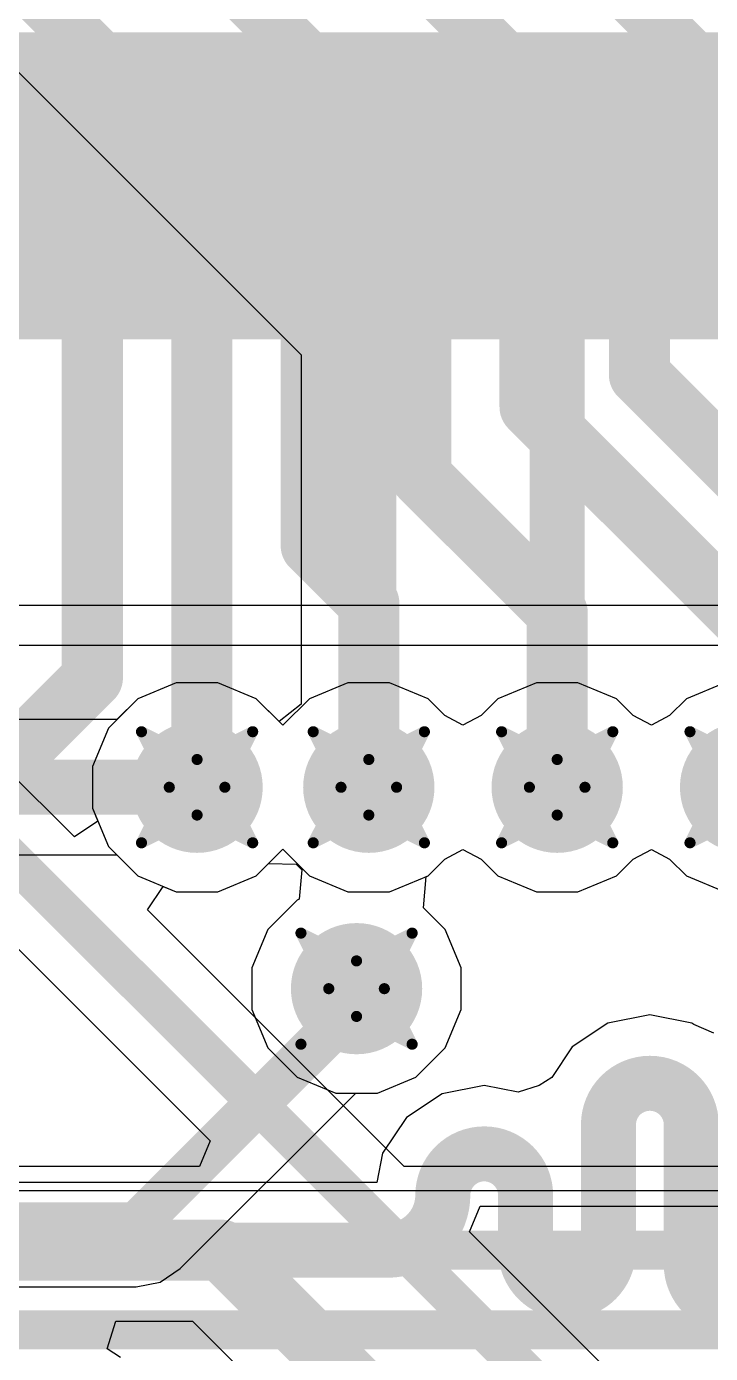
# Model space of a CAD drawing. Header units: inches. Extents: x -3 to 488, y -11 to 93.
# Drawn here: x 96.74 to 99.86, y 23.74 to 29.81 of the extents above; entities that cross this region are included whole.
import ezdxf

# ---------------------------------------------------------------- set-up
doc = ezdxf.new("R2010")
doc.units = ezdxf.units.IN
for name, color, linetype in [('Bottom Layer', 5, 'Continuous'), ('Drill Drawing', 1, 'Continuous'), ('Layer 1', 16, 'Continuous'), ('Layer 2', 76, 'Continuous'), ('Top Layer', 1, 'Continuous'), ('Top Paste', 8, 'Continuous'), ('Top Solder', 216, 'Continuous'), ('Via Holes', 16, 'Continuous')]:
    doc.layers.add(name, color=color, linetype=linetype)

msp = doc.modelspace()

# ---------------------------------------------------------------- hatches: boundary and pattern name
at = {"layer": 'Bottom Layer'}
h = msp.add_hatch(color=5, dxfattribs=at)
edge = h.paths.add_edge_path()
edge.add_arc((97.5159, 26.3288), 0.3, 0, 360)
h = msp.add_hatch(color=5, dxfattribs=at)
edge = h.paths.add_edge_path()
edge.add_arc((98.3006, 26.3288), 0.3, 0, 360)
h = msp.add_hatch(color=5, dxfattribs=at)
edge = h.paths.add_edge_path()
edge.add_arc((99.1614, 26.3288), 0.3, 0, 360)
h = msp.add_hatch(color=5, dxfattribs=at)
edge = h.paths.add_edge_path()
edge.add_arc((100.0223, 26.3288), 0.3, 0, 360)
h = msp.add_hatch(color=5, dxfattribs=at)
edge = h.paths.add_edge_path()
edge.add_arc((98.2446, 25.4078), 0.3, 0, 360)
at = {"layer": 'Layer 1'}
h = msp.add_hatch(color=16, dxfattribs=at)
edge = h.paths.add_edge_path()
edge.add_arc((97.5159, 26.3288), 0.3, 0, 360)
h = msp.add_hatch(color=16, dxfattribs=at)
edge = h.paths.add_edge_path()
edge.add_arc((98.3006, 26.3288), 0.3, 0, 360)
h = msp.add_hatch(color=16, dxfattribs=at)
edge = h.paths.add_edge_path()
edge.add_arc((99.1614, 26.3288), 0.3, 0, 360)
h = msp.add_hatch(color=16, dxfattribs=at)
edge = h.paths.add_edge_path()
edge.add_arc((100.0223, 26.3288), 0.3, 0, 360)
h = msp.add_hatch(color=16, dxfattribs=at)
edge = h.paths.add_edge_path()
edge.add_arc((98.2446, 25.4078), 0.3, 0, 360)
at = {"layer": 'Layer 2'}
h = msp.add_hatch(color=76, dxfattribs=at)
edge = h.paths.add_edge_path()
edge.add_arc((97.5159, 26.3288), 0.3, 0, 360)
h = msp.add_hatch(color=76, dxfattribs=at)
edge = h.paths.add_edge_path()
edge.add_arc((98.3006, 26.3288), 0.3, 0, 360)
h = msp.add_hatch(color=76, dxfattribs=at)
edge = h.paths.add_edge_path()
edge.add_arc((99.1614, 26.3288), 0.3, 0, 360)
h = msp.add_hatch(color=76, dxfattribs=at)
edge = h.paths.add_edge_path()
edge.add_arc((100.0223, 26.3288), 0.3, 0, 360)
h = msp.add_hatch(color=76, dxfattribs=at)
edge = h.paths.add_edge_path()
edge.add_arc((98.2446, 25.4078), 0.3, 0, 360)
at = {"layer": 'Top Layer'}
for points in [[(96.8875, 28.4788), (96.8875, 29.6788), (97.1875, 29.6788), (97.1875, 28.4788)], [(97.3875, 28.4788), (97.3875, 29.6788), (97.6875, 29.6788), (97.6875, 28.4788)], [(97.8875, 28.4788), (97.8875, 29.6788), (98.1875, 29.6788), (98.1875, 28.4788)], [(98.3875, 28.4788), (98.3875, 29.6788), (98.6875, 29.6788), (98.6875, 28.4788)], [(98.8875, 28.4788), (98.8875, 29.6788), (99.1875, 29.6788), (99.1875, 28.4788)], [(99.3875, 28.4788), (99.3875, 29.6788), (99.6875, 29.6788), (99.6875, 28.4788)]]:
    msp.add_hatch(color=1, dxfattribs=at).paths.add_polyline_path(points)
h = msp.add_hatch(color=1, dxfattribs=at)
edge = h.paths.add_edge_path()
edge.add_arc((97.5159, 26.3288), 0.3, 0, 360)
h = msp.add_hatch(color=1, dxfattribs=at)
edge = h.paths.add_edge_path()
edge.add_arc((98.3006, 26.3288), 0.3, 0, 360)
h = msp.add_hatch(color=1, dxfattribs=at)
edge = h.paths.add_edge_path()
edge.add_arc((99.1614, 26.3288), 0.3, 0, 360)
h = msp.add_hatch(color=1, dxfattribs=at)
edge = h.paths.add_edge_path()
edge.add_arc((100.0223, 26.3288), 0.3, 0, 360)
h = msp.add_hatch(color=1, dxfattribs=at)
edge = h.paths.add_edge_path()
edge.add_arc((98.2446, 25.4078), 0.3, 0, 360)
at = {"layer": 'Top Paste'}
for points in [[(96.8875, 28.4788), (96.8875, 29.6788), (97.1875, 29.6788), (97.1875, 28.4788)], [(97.3875, 28.4788), (97.3875, 29.6788), (97.6875, 29.6788), (97.6875, 28.4788)], [(97.8875, 28.4788), (97.8875, 29.6788), (98.1875, 29.6788), (98.1875, 28.4788)], [(98.3875, 28.4788), (98.3875, 29.6788), (98.6875, 29.6788), (98.6875, 28.4788)], [(98.8875, 28.4788), (98.8875, 29.6788), (99.1875, 29.6788), (99.1875, 28.4788)], [(99.3875, 28.4788), (99.3875, 29.6788), (99.6875, 29.6788), (99.6875, 28.4788)]]:
    msp.add_hatch(color=8, dxfattribs=at).paths.add_polyline_path(points)
at = {"layer": 'Top Solder'}
for points in [[(96.2859, 28.3772), (96.2859, 29.7804), (96.7891, 29.7804), (96.7891, 28.3772)], [(96.7859, 28.3772), (96.7859, 29.7804), (97.2891, 29.7804), (97.2891, 28.3772)], [(97.2859, 28.3772), (97.2859, 29.7804), (97.7891, 29.7804), (97.7891, 28.3772)], [(97.7859, 28.3772), (97.7859, 29.7804), (98.2891, 29.7804), (98.2891, 28.3772)], [(98.2859, 28.3772), (98.2859, 29.7804), (98.7891, 29.7804), (98.7891, 28.3772)], [(98.7859, 28.3772), (98.7859, 29.7804), (99.2891, 29.7804), (99.2891, 28.3772)], [(99.2859, 28.3772), (99.2859, 29.7804), (99.7891, 29.7804), (99.7891, 28.3772)], [(99.7859, 28.3772), (99.7859, 29.7804), (100.2891, 29.7804), (100.2891, 28.3772)]]:
    msp.add_hatch(color=216, dxfattribs=at).paths.add_polyline_path(points)
at = {"layer": 'Via Holes'}
h = msp.add_hatch(color=7, dxfattribs=at)
edge = h.paths.add_edge_path()
edge.add_arc((97.5159, 26.3288), 0.15, 0, 360)
h = msp.add_hatch(color=7, dxfattribs=at)
edge = h.paths.add_edge_path()
edge.add_arc((98.3006, 26.3288), 0.15, 0, 360)
h = msp.add_hatch(color=7, dxfattribs=at)
edge = h.paths.add_edge_path()
edge.add_arc((99.1614, 26.3288), 0.15, 0, 360)
h = msp.add_hatch(color=7, dxfattribs=at)
edge = h.paths.add_edge_path()
edge.add_arc((98.2446, 25.4078), 0.15, 0, 360)

# ---------------------------------------------------------------- linework, layer by layer
at = {"layer": 'Bottom Layer'}
for p, q in [((97.4209, 26.8066), (97.2452, 26.7339)), ((97.6109, 26.8066), (97.4209, 26.8066)), ((97.7866, 26.7339), (97.6109, 26.8066)), ((98.2055, 26.8066), (98.0299, 26.7339)), ((98.3956, 26.8066), (98.2055, 26.8066)), ((98.5712, 26.7339), (98.3956, 26.8066)), ((99.0664, 26.8066), (98.8908, 26.7339)), ((99.2565, 26.8066), (99.0664, 26.8066)), ((99.4321, 26.7339), (99.2565, 26.8066)), ((99.9273, 26.8066), (99.7516, 26.7339)), ((97.2452, 26.7339), (97.1108, 26.5995)), ((97.9082, 26.6122), (97.7866, 26.7339)), ((98.0299, 26.7339), (97.9082, 26.6122)), ((98.648, 26.6571), (98.5712, 26.7339)), ((98.8908, 26.7339), (98.814, 26.6571)), ((99.5089, 26.6571), (99.4321, 26.7339)), ((99.7516, 26.7339), (99.6748, 26.6571)), ((98.731, 26.613), (98.648, 26.6571)), ((98.814, 26.6571), (98.731, 26.613)), ((99.5919, 26.613), (99.5089, 26.6571)), ((99.6748, 26.6571), (99.5919, 26.613)), ((97.1108, 26.5995), (97.0381, 26.4239)), ((96.9551, 26.1023), (96.6361, 26.4213)), ((97.0381, 26.4239), (97.0381, 26.2338)), ((97.0381, 26.2338), (97.0628, 26.1742)), ((97.0628, 26.1742), (96.9551, 26.1023)), ((96.1719, 26.1164), (97.576, 24.7123)), ((97.7866, 25.9238), (97.9082, 26.0455)), ((97.9082, 26.0455), (98.0299, 25.9238)), ((98.648, 26.0006), (98.731, 26.0447)), ((98.731, 26.0447), (98.814, 26.0006)), ((99.5089, 26.0006), (99.5919, 26.0447)), ((99.5919, 26.0447), (99.6748, 26.0006)), ((98.5712, 25.9238), (98.648, 26.0006)), ((98.814, 26.0006), (98.8908, 25.9238)), ((99.4321, 25.9238), (99.5089, 26.0006)), ((99.6748, 26.0006), (99.7516, 25.9238)), ((97.6109, 25.851), (97.7866, 25.9238)), ((98.0299, 25.9238), (98.2055, 25.851)), ((98.3956, 25.851), (98.5712, 25.9238)), ((98.8908, 25.9238), (99.0664, 25.851)), ((99.2565, 25.851), (99.4321, 25.9238)), ((99.7516, 25.9238), (99.9273, 25.851)), ((97.2894, 25.768), (97.3613, 25.8757)), ((97.3613, 25.8757), (97.4209, 25.851)), ((97.4209, 25.851), (97.6109, 25.851)), ((98.2055, 25.851), (98.3956, 25.851)), ((99.0664, 25.851), (99.2565, 25.851)), ((98.4624, 24.595), (97.2894, 25.768)), ((97.576, 24.7123), (97.5274, 24.595)), ((97.5274, 24.595), (95.6453, 24.595)), ((107.8482, 24.595), (98.4624, 24.595)), ((98.761, 24.2964), (98.8096, 24.4137)), ((98.8096, 24.4137), (107.6669, 24.4137)), ((102.7527, 20.3048), (98.761, 24.2964)), ((97.1057, 23.7609), (97.1442, 23.8879)), ((97.1442, 23.8879), (97.4945, 23.8879)), ((97.4945, 23.8879), (98.6836, 22.6988)), ((97.1659, 23.7207), (97.1057, 23.7609))]:
    msp.add_line(p, q, dxfattribs=at)
for points in [[(96.3641, 26.3087, 0.1778, 0.1778, 0), (102.5604, 20.1125, 0.1778, 0.1778, 0)], [(95.6792, 24.2116, 0.2794, 0.2794, 0), (97.6286, 24.2116, 0.2794, 0.2794, 0)], [(97.6286, 24.2116, 0.2794, 0.2794, 0), (99.1614, 22.6788, 0.2794, 0.2794, 0)]]:
    msp.add_lwpolyline(points, format="xyseb", dxfattribs=at)
msp.add_lwpolyline([(97.5588, 24.2116, 0.1397, 0.1397, 1), (97.6985, 24.2116, 0.1397, 0.1397, 1)], format="xyseb", close=True, dxfattribs=at)
msp.add_lwpolyline([(97.5588, 24.2116, 0.1397, 0.1397, 1), (97.6985, 24.2116, 0.1397, 0.1397, 1)], format="xyseb", close=True, dxfattribs=at)
at = {"layer": 'Drill Drawing'}
for points in [[(97.2619, 26.5828, 0.0508, 0.0508, 0), (97.5159, 26.4558, 0.0508, 0.0508, 0)], [(97.2619, 26.5828, 0.0508, 0.0508, 0), (97.3889, 26.3288, 0.0508, 0.0508, 0)], [(97.5159, 26.4558, 0.0508, 0.0508, 0), (97.7699, 26.5828, 0.0508, 0.0508, 0)], [(97.6429, 26.3288, 0.0508, 0.0508, 0), (97.7699, 26.5828, 0.0508, 0.0508, 0)], [(98.0466, 26.5828, 0.0508, 0.0508, 0), (98.3006, 26.4558, 0.0508, 0.0508, 0)], [(98.0466, 26.5828, 0.0508, 0.0508, 0), (98.1736, 26.3288, 0.0508, 0.0508, 0)], [(98.3006, 26.4558, 0.0508, 0.0508, 0), (98.5546, 26.5828, 0.0508, 0.0508, 0)], [(98.4276, 26.3288, 0.0508, 0.0508, 0), (98.5546, 26.5828, 0.0508, 0.0508, 0)], [(98.9074, 26.5828, 0.0508, 0.0508, 0), (99.1614, 26.4558, 0.0508, 0.0508, 0)], [(98.9074, 26.5828, 0.0508, 0.0508, 0), (99.0344, 26.3288, 0.0508, 0.0508, 0)], [(99.1614, 26.4558, 0.0508, 0.0508, 0), (99.4154, 26.5828, 0.0508, 0.0508, 0)], [(99.2884, 26.3288, 0.0508, 0.0508, 0), (99.4154, 26.5828, 0.0508, 0.0508, 0)], [(99.7683, 26.5828, 0.0508, 0.0508, 0), (100.0223, 26.4558, 0.0508, 0.0508, 0)], [(99.7683, 26.5828, 0.0508, 0.0508, 0), (99.8953, 26.3288, 0.0508, 0.0508, 0)], [(97.2619, 26.0748, 0.0508, 0.0508, 0), (97.3889, 26.3288, 0.0508, 0.0508, 0)], [(97.6429, 26.3288, 0.0508, 0.0508, 0), (97.7699, 26.0748, 0.0508, 0.0508, 0)], [(98.0466, 26.0748, 0.0508, 0.0508, 0), (98.1736, 26.3288, 0.0508, 0.0508, 0)], [(98.4276, 26.3288, 0.0508, 0.0508, 0), (98.5546, 26.0748, 0.0508, 0.0508, 0)], [(98.9074, 26.0748, 0.0508, 0.0508, 0), (99.0344, 26.3288, 0.0508, 0.0508, 0)], [(99.2884, 26.3288, 0.0508, 0.0508, 0), (99.4154, 26.0748, 0.0508, 0.0508, 0)], [(99.7683, 26.0748, 0.0508, 0.0508, 0), (99.8953, 26.3288, 0.0508, 0.0508, 0)], [(97.2619, 26.0748, 0.0508, 0.0508, 0), (97.5159, 26.2018, 0.0508, 0.0508, 0)], [(97.5159, 26.2018, 0.0508, 0.0508, 0), (97.7699, 26.0748, 0.0508, 0.0508, 0)], [(98.0466, 26.0748, 0.0508, 0.0508, 0), (98.3006, 26.2018, 0.0508, 0.0508, 0)], [(98.3006, 26.2018, 0.0508, 0.0508, 0), (98.5546, 26.0748, 0.0508, 0.0508, 0)], [(98.9074, 26.0748, 0.0508, 0.0508, 0), (99.1614, 26.2018, 0.0508, 0.0508, 0)], [(99.1614, 26.2018, 0.0508, 0.0508, 0), (99.4154, 26.0748, 0.0508, 0.0508, 0)], [(99.7683, 26.0748, 0.0508, 0.0508, 0), (100.0223, 26.2018, 0.0508, 0.0508, 0)], [(97.9906, 25.6618, 0.0508, 0.0508, 0), (98.2446, 25.5348, 0.0508, 0.0508, 0)], [(97.9906, 25.6618, 0.0508, 0.0508, 0), (98.1176, 25.4078, 0.0508, 0.0508, 0)], [(98.2446, 25.5348, 0.0508, 0.0508, 0), (98.4986, 25.6618, 0.0508, 0.0508, 0)], [(98.3716, 25.4078, 0.0508, 0.0508, 0), (98.4986, 25.6618, 0.0508, 0.0508, 0)], [(97.9906, 25.1538, 0.0508, 0.0508, 0), (98.1176, 25.4078, 0.0508, 0.0508, 0)], [(98.3716, 25.4078, 0.0508, 0.0508, 0), (98.4986, 25.1538, 0.0508, 0.0508, 0)], [(97.9906, 25.1538, 0.0508, 0.0508, 0), (98.2446, 25.2808, 0.0508, 0.0508, 0)], [(98.2446, 25.2808, 0.0508, 0.0508, 0), (98.4986, 25.1538, 0.0508, 0.0508, 0)]]:
    msp.add_lwpolyline(points, format="xyseb", dxfattribs=at)
for points in [[(97.2492, 26.5828, 0.0254, 0.0254, 1), (97.2746, 26.5828, 0.0254, 0.0254, 1)], [(97.2492, 26.5828, 0.0254, 0.0254, 1), (97.2746, 26.5828, 0.0254, 0.0254, 1)], [(97.7572, 26.5828, 0.0254, 0.0254, 1), (97.7826, 26.5828, 0.0254, 0.0254, 1)], [(97.7572, 26.5828, 0.0254, 0.0254, 1), (97.7826, 26.5828, 0.0254, 0.0254, 1)], [(98.0339, 26.5828, 0.0254, 0.0254, 1), (98.0593, 26.5828, 0.0254, 0.0254, 1)], [(98.0339, 26.5828, 0.0254, 0.0254, 1), (98.0593, 26.5828, 0.0254, 0.0254, 1)], [(98.5419, 26.5828, 0.0254, 0.0254, 1), (98.5673, 26.5828, 0.0254, 0.0254, 1)], [(98.5419, 26.5828, 0.0254, 0.0254, 1), (98.5673, 26.5828, 0.0254, 0.0254, 1)], [(98.8947, 26.5828, 0.0254, 0.0254, 1), (98.9201, 26.5828, 0.0254, 0.0254, 1)], [(98.8947, 26.5828, 0.0254, 0.0254, 1), (98.9201, 26.5828, 0.0254, 0.0254, 1)], [(99.4027, 26.5828, 0.0254, 0.0254, 1), (99.4281, 26.5828, 0.0254, 0.0254, 1)], [(99.4027, 26.5828, 0.0254, 0.0254, 1), (99.4281, 26.5828, 0.0254, 0.0254, 1)], [(99.7556, 26.5828, 0.0254, 0.0254, 1), (99.781, 26.5828, 0.0254, 0.0254, 1)], [(99.7556, 26.5828, 0.0254, 0.0254, 1), (99.781, 26.5828, 0.0254, 0.0254, 1)], [(97.5032, 26.4558, 0.0254, 0.0254, 1), (97.5286, 26.4558, 0.0254, 0.0254, 1)], [(97.5032, 26.4558, 0.0254, 0.0254, 1), (97.5286, 26.4558, 0.0254, 0.0254, 1)], [(98.2879, 26.4558, 0.0254, 0.0254, 1), (98.3133, 26.4558, 0.0254, 0.0254, 1)], [(98.2879, 26.4558, 0.0254, 0.0254, 1), (98.3133, 26.4558, 0.0254, 0.0254, 1)], [(99.1487, 26.4558, 0.0254, 0.0254, 1), (99.1741, 26.4558, 0.0254, 0.0254, 1)], [(99.1487, 26.4558, 0.0254, 0.0254, 1), (99.1741, 26.4558, 0.0254, 0.0254, 1)], [(97.3762, 26.3288, 0.0254, 0.0254, 1), (97.4016, 26.3288, 0.0254, 0.0254, 1)], [(97.3762, 26.3288, 0.0254, 0.0254, 1), (97.4016, 26.3288, 0.0254, 0.0254, 1)], [(97.6302, 26.3288, 0.0254, 0.0254, 1), (97.6556, 26.3288, 0.0254, 0.0254, 1)], [(97.6302, 26.3288, 0.0254, 0.0254, 1), (97.6556, 26.3288, 0.0254, 0.0254, 1)], [(98.1609, 26.3288, 0.0254, 0.0254, 1), (98.1863, 26.3288, 0.0254, 0.0254, 1)], [(98.1609, 26.3288, 0.0254, 0.0254, 1), (98.1863, 26.3288, 0.0254, 0.0254, 1)], [(98.4149, 26.3288, 0.0254, 0.0254, 1), (98.4403, 26.3288, 0.0254, 0.0254, 1)], [(98.4149, 26.3288, 0.0254, 0.0254, 1), (98.4403, 26.3288, 0.0254, 0.0254, 1)], [(99.0217, 26.3288, 0.0254, 0.0254, 1), (99.0471, 26.3288, 0.0254, 0.0254, 1)], [(99.0217, 26.3288, 0.0254, 0.0254, 1), (99.0471, 26.3288, 0.0254, 0.0254, 1)], [(99.2757, 26.3288, 0.0254, 0.0254, 1), (99.3011, 26.3288, 0.0254, 0.0254, 1)], [(99.2757, 26.3288, 0.0254, 0.0254, 1), (99.3011, 26.3288, 0.0254, 0.0254, 1)], [(97.5032, 26.2018, 0.0254, 0.0254, 1), (97.5286, 26.2018, 0.0254, 0.0254, 1)], [(97.5032, 26.2018, 0.0254, 0.0254, 1), (97.5286, 26.2018, 0.0254, 0.0254, 1)], [(98.2879, 26.2018, 0.0254, 0.0254, 1), (98.3133, 26.2018, 0.0254, 0.0254, 1)], [(98.2879, 26.2018, 0.0254, 0.0254, 1), (98.3133, 26.2018, 0.0254, 0.0254, 1)], [(99.1487, 26.2018, 0.0254, 0.0254, 1), (99.1741, 26.2018, 0.0254, 0.0254, 1)], [(99.1487, 26.2018, 0.0254, 0.0254, 1), (99.1741, 26.2018, 0.0254, 0.0254, 1)], [(97.2492, 26.0748, 0.0254, 0.0254, 1), (97.2746, 26.0748, 0.0254, 0.0254, 1)], [(97.2492, 26.0748, 0.0254, 0.0254, 1), (97.2746, 26.0748, 0.0254, 0.0254, 1)], [(97.7572, 26.0748, 0.0254, 0.0254, 1), (97.7826, 26.0748, 0.0254, 0.0254, 1)], [(97.7572, 26.0748, 0.0254, 0.0254, 1), (97.7826, 26.0748, 0.0254, 0.0254, 1)], [(98.0339, 26.0748, 0.0254, 0.0254, 1), (98.0593, 26.0748, 0.0254, 0.0254, 1)], [(98.0339, 26.0748, 0.0254, 0.0254, 1), (98.0593, 26.0748, 0.0254, 0.0254, 1)], [(98.5419, 26.0748, 0.0254, 0.0254, 1), (98.5673, 26.0748, 0.0254, 0.0254, 1)], [(98.5419, 26.0748, 0.0254, 0.0254, 1), (98.5673, 26.0748, 0.0254, 0.0254, 1)], [(98.8947, 26.0748, 0.0254, 0.0254, 1), (98.9201, 26.0748, 0.0254, 0.0254, 1)], [(98.8947, 26.0748, 0.0254, 0.0254, 1), (98.9201, 26.0748, 0.0254, 0.0254, 1)], [(99.4027, 26.0748, 0.0254, 0.0254, 1), (99.4281, 26.0748, 0.0254, 0.0254, 1)], [(99.4027, 26.0748, 0.0254, 0.0254, 1), (99.4281, 26.0748, 0.0254, 0.0254, 1)], [(99.7556, 26.0748, 0.0254, 0.0254, 1), (99.781, 26.0748, 0.0254, 0.0254, 1)], [(99.7556, 26.0748, 0.0254, 0.0254, 1), (99.781, 26.0748, 0.0254, 0.0254, 1)], [(97.9779, 25.6618, 0.0254, 0.0254, 1), (98.0033, 25.6618, 0.0254, 0.0254, 1)], [(97.9779, 25.6618, 0.0254, 0.0254, 1), (98.0033, 25.6618, 0.0254, 0.0254, 1)], [(98.4859, 25.6618, 0.0254, 0.0254, 1), (98.5113, 25.6618, 0.0254, 0.0254, 1)], [(98.4859, 25.6618, 0.0254, 0.0254, 1), (98.5113, 25.6618, 0.0254, 0.0254, 1)], [(98.2319, 25.5348, 0.0254, 0.0254, 1), (98.2573, 25.5348, 0.0254, 0.0254, 1)], [(98.2319, 25.5348, 0.0254, 0.0254, 1), (98.2573, 25.5348, 0.0254, 0.0254, 1)], [(98.1049, 25.4078, 0.0254, 0.0254, 1), (98.1303, 25.4078, 0.0254, 0.0254, 1)], [(98.1049, 25.4078, 0.0254, 0.0254, 1), (98.1303, 25.4078, 0.0254, 0.0254, 1)], [(98.3589, 25.4078, 0.0254, 0.0254, 1), (98.3843, 25.4078, 0.0254, 0.0254, 1)], [(98.3589, 25.4078, 0.0254, 0.0254, 1), (98.3843, 25.4078, 0.0254, 0.0254, 1)], [(98.2319, 25.2808, 0.0254, 0.0254, 1), (98.2573, 25.2808, 0.0254, 0.0254, 1)], [(98.2319, 25.2808, 0.0254, 0.0254, 1), (98.2573, 25.2808, 0.0254, 0.0254, 1)], [(97.9779, 25.1538, 0.0254, 0.0254, 1), (98.0033, 25.1538, 0.0254, 0.0254, 1)], [(97.9779, 25.1538, 0.0254, 0.0254, 1), (98.0033, 25.1538, 0.0254, 0.0254, 1)], [(98.4859, 25.1538, 0.0254, 0.0254, 1), (98.5113, 25.1538, 0.0254, 0.0254, 1)], [(98.4859, 25.1538, 0.0254, 0.0254, 1), (98.5113, 25.1538, 0.0254, 0.0254, 1)]]:
    msp.add_lwpolyline(points, format="xyseb", close=True, dxfattribs=at)
at = {"layer": 'Layer 1'}
for p, q in [((95.0152, 31.2828), (97.9911, 28.3068)), ((97.9911, 28.3068), (97.9911, 26.709)), ((97.4209, 26.8066), (97.2452, 26.7339)), ((97.6109, 26.8066), (97.4209, 26.8066)), ((97.7866, 26.7339), (97.6109, 26.8066)), ((97.2452, 26.7339), (97.1497, 26.6383)), ((97.8915, 26.629), (97.7866, 26.7339)), ((97.9911, 26.709), (97.8915, 26.629)), ((97.1497, 26.6383), (94.3618, 26.6383)), ((98.648, 26.0006), (98.731, 26.0447)), ((98.731, 26.0447), (98.814, 26.0006)), ((99.5089, 26.0006), (99.5919, 26.0447)), ((99.5919, 26.0447), (99.6748, 26.0006)), ((95.2996, 26.0194), (97.1497, 26.0194)), ((97.1497, 26.0194), (97.2452, 25.9238)), ((97.7866, 25.9238), (97.8423, 25.9795)), ((97.8423, 25.9795), (97.9693, 25.9779)), ((97.9693, 25.9779), (97.9942, 25.9518)), ((98.5712, 25.9238), (98.648, 26.0006)), ((98.814, 26.0006), (98.8908, 25.9238)), ((99.4321, 25.9238), (99.5089, 26.0006)), ((99.6748, 26.0006), (99.7516, 25.9238)), ((97.2452, 25.9238), (97.4209, 25.851)), ((97.6109, 25.851), (97.7866, 25.9238)), ((97.9942, 25.9518), (97.9825, 25.8164)), ((98.5504, 25.7777), (98.5626, 25.9202)), ((98.5626, 25.9202), (98.5712, 25.9238)), ((98.8908, 25.9238), (99.0664, 25.851)), ((99.2565, 25.851), (99.4321, 25.9238)), ((99.7516, 25.9238), (99.9273, 25.851)), ((97.4209, 25.851), (97.6109, 25.851)), ((99.0664, 25.851), (99.2565, 25.851)), ((97.9739, 25.8128), (97.8395, 25.6784)), ((97.9825, 25.8164), (97.9739, 25.8128)), ((98.6496, 25.6784), (98.5504, 25.7777)), ((97.8395, 25.6784), (97.7668, 25.5028)), ((98.7224, 25.5028), (98.6496, 25.6784)), ((97.7668, 25.5028), (97.7668, 25.3127)), ((98.7224, 25.3127), (98.7224, 25.5028)), ((97.7668, 25.3127), (97.8395, 25.1371)), ((98.6496, 25.1371), (98.7224, 25.3127)), ((99.3926, 25.25), (99.2296, 25.1411)), ((99.5849, 25.2883), (99.3926, 25.25)), ((99.7772, 25.25), (99.5849, 25.2883)), ((99.7862, 25.244), (99.7772, 25.25)), ((99.8776, 25.2038), (99.7862, 25.244)), ((97.8395, 25.1371), (97.9739, 25.0027)), ((98.5152, 25.0027), (98.6496, 25.1371)), ((99.2296, 25.1411), (99.1368, 25.0022)), ((97.9739, 25.0027), (98.1495, 24.93)), ((98.3396, 24.93), (98.5152, 25.0027)), ((99.1368, 25.0022), (99.079, 24.965)), ((98.828, 24.9655), (98.6357, 24.9273)), ((98.9826, 24.9348), (98.828, 24.9655)), ((99.079, 24.965), (98.9826, 24.9348)), ((98.1495, 24.93), (98.3396, 24.93)), ((98.6357, 24.9273), (98.4727, 24.8184)), ((98.4727, 24.8184), (98.3638, 24.6554)), ((98.3638, 24.6554), (98.3371, 24.5211)), ((98.3371, 24.5211), (95.5851, 24.5211))]:
    msp.add_line(p, q, dxfattribs=at)
for points in [[(94.6072, 34.8363, 0.2515, 0.2515, 0), (100.8832, 28.5604, 0.2515, 0.2515, 0)], [(94.6819, 33.8981, 0.2515, 0.2515, 0), (100.0223, 28.5577, 0.2515, 0.2515, 0)], [(95.4952, 32.1868, 0.2515, 0.2515, 0), (99.1614, 28.5206, 0.2515, 0.2515, 0)], [(95.234, 31.5016, 0.2515, 0.2515, 0), (98.3006, 28.435, 0.2515, 0.2515, 0)], [(99.1614, 26.3288, 0.2515, 0.2515, 0), (99.1614, 28.5206, 0.2515, 0.2515, 0)], [(98.3006, 26.3288, 0.2515, 0.2515, 0), (98.3006, 28.435, 0.2515, 0.2515, 0)], [(92.3061, 26.3288, 0.2515, 0.2515, 0), (97.5123, 26.3288, 0.2515, 0.2515, 0)], [(97.5123, 26.3288, 0.2515, 0.2515, 0), (97.5159, 26.3288, 0.2515, 0.2515, 0)], [(99.3957, 24.7859, 0.2515, 0.2515, -1), (99.7741, 24.7859, 0.2515, 0.2515, 0)], [(99.3957, 24.2116, 0.2515, 0.2515, 0), (99.3957, 24.7859, 0.2515, 0.2515, 0)], [(99.7741, 24.1469, 0.2515, 0.2515, 0), (99.7741, 24.7859, 0.2515, 0.2515, 0)], [(98.6387, 24.4631, 0.2515, 0.2515, -1), (99.0172, 24.4631, 0.2515, 0.2515, 0)], [(98.6387, 24.4631, 0.2515, 0.2515, -0.414214), (98.3873, 24.2116, 0.2515, 0.2515, 0)], [(98.6387, 24.4631, 0.2515, 0.2515, 0), (98.6387, 24.4631, 0.2515, 0.2515, 0)], [(99.0172, 24.2116, 0.2515, 0.2515, 0), (99.0172, 24.4631, 0.2515, 0.2515, 0)], [(96.454, 24.2116, 0.2515, 0.2515, 0), (98.3873, 24.2116, 0.2515, 0.2515, 0)], [(99.3957, 24.2116, 0.2515, 0.2515, -1), (99.0172, 24.2116, 0.2515, 0.2515, 0)], [(100.1526, 24.1469, 0.2515, 0.2515, -1), (99.7741, 24.1469, 0.2515, 0.2515, 0)]]:
    msp.add_lwpolyline(points, format="xyseb", dxfattribs=at)
for points in [[(99.0986, 28.5206, 0.1257, 0.1257, 1), (99.2243, 28.5206, 0.1257, 0.1257, 1)], [(99.0986, 28.5206, 0.1257, 0.1257, 1), (99.2243, 28.5206, 0.1257, 0.1257, 1)], [(98.2377, 28.435, 0.1257, 0.1257, 1), (98.3634, 28.435, 0.1257, 0.1257, 1)], [(98.2377, 28.435, 0.1257, 0.1257, 1), (98.3634, 28.435, 0.1257, 0.1257, 1)], [(97.4495, 26.3288, 0.1257, 0.1257, 1), (97.5752, 26.3288, 0.1257, 0.1257, 1)], [(97.4495, 26.3288, 0.1257, 0.1257, 1), (97.5752, 26.3288, 0.1257, 0.1257, 1)], [(97.453, 26.3288, 0.1257, 0.1257, 1), (97.5788, 26.3288, 0.1257, 0.1257, 1)], [(98.2377, 26.3288, 0.1257, 0.1257, 1), (98.3634, 26.3288, 0.1257, 0.1257, 1)], [(99.0986, 26.3288, 0.1257, 0.1257, 1), (99.2243, 26.3288, 0.1257, 0.1257, 1)], [(99.3328, 24.7859, 0.1257, 0.1257, 1), (99.4585, 24.7859, 0.1257, 0.1257, 1)], [(99.3328, 24.7859, 0.1257, 0.1257, 1), (99.4585, 24.7859, 0.1257, 0.1257, 1)], [(99.7113, 24.7859, 0.1257, 0.1257, 1), (99.837, 24.7859, 0.1257, 0.1257, 1)], [(99.7113, 24.7859, 0.1257, 0.1257, 1), (99.837, 24.7859, 0.1257, 0.1257, 1)], [(98.5759, 24.4631, 0.1257, 0.1257, 1), (98.7016, 24.4631, 0.1257, 0.1257, 1)], [(98.5759, 24.4631, 0.1257, 0.1257, 1), (98.7016, 24.4631, 0.1257, 0.1257, 1)], [(98.5759, 24.4631, 0.1257, 0.1257, 1), (98.7016, 24.4631, 0.1257, 0.1257, 1)], [(98.5759, 24.4631, 0.1257, 0.1257, 1), (98.7016, 24.4631, 0.1257, 0.1257, 1)], [(98.9543, 24.4631, 0.1257, 0.1257, 1), (99.0801, 24.4631, 0.1257, 0.1257, 1)], [(98.9543, 24.4631, 0.1257, 0.1257, 1), (99.0801, 24.4631, 0.1257, 0.1257, 1)], [(98.3244, 24.2116, 0.1257, 0.1257, 1), (98.4501, 24.2116, 0.1257, 0.1257, 1)], [(98.3244, 24.2116, 0.1257, 0.1257, 1), (98.4501, 24.2116, 0.1257, 0.1257, 1)], [(98.9543, 24.2116, 0.1257, 0.1257, 1), (99.0801, 24.2116, 0.1257, 0.1257, 1)], [(98.9543, 24.2116, 0.1257, 0.1257, 1), (99.0801, 24.2116, 0.1257, 0.1257, 1)], [(99.3328, 24.2116, 0.1257, 0.1257, 1), (99.4585, 24.2116, 0.1257, 0.1257, 1)], [(99.3328, 24.2116, 0.1257, 0.1257, 1), (99.4585, 24.2116, 0.1257, 0.1257, 1)], [(99.7113, 24.1469, 0.1257, 0.1257, 1), (99.837, 24.1469, 0.1257, 0.1257, 1)], [(99.7113, 24.1469, 0.1257, 0.1257, 1), (99.837, 24.1469, 0.1257, 0.1257, 1)]]:
    msp.add_lwpolyline(points, format="xyseb", close=True, dxfattribs=at)
at = {"layer": 'Layer 2'}
for p, q in [((114.6048, 27.1596), (94.813, 27.1596)), ((94.813, 26.9783), (109.3921, 26.9783)), ((97.4209, 26.8066), (97.2452, 26.7339)), ((97.6109, 26.8066), (97.4209, 26.8066)), ((97.7866, 26.7339), (97.6109, 26.8066)), ((98.2055, 26.8066), (98.0299, 26.7339)), ((98.3956, 26.8066), (98.2055, 26.8066)), ((98.5712, 26.7339), (98.3956, 26.8066)), ((99.0664, 26.8066), (98.8908, 26.7339)), ((99.2565, 26.8066), (99.0664, 26.8066)), ((99.4321, 26.7339), (99.2565, 26.8066)), ((99.9273, 26.8066), (99.7516, 26.7339)), ((97.2452, 26.7339), (97.1108, 26.5995)), ((97.9082, 26.6122), (97.7866, 26.7339)), ((98.0299, 26.7339), (97.9082, 26.6122)), ((98.648, 26.6571), (98.5712, 26.7339)), ((98.8908, 26.7339), (98.814, 26.6571)), ((99.5089, 26.6571), (99.4321, 26.7339)), ((99.7516, 26.7339), (99.6748, 26.6571)), ((98.731, 26.613), (98.648, 26.6571)), ((98.814, 26.6571), (98.731, 26.613)), ((99.5919, 26.613), (99.5089, 26.6571)), ((99.6748, 26.6571), (99.5919, 26.613)), ((97.1108, 26.5995), (97.0381, 26.4239)), ((97.0381, 26.4239), (97.0381, 26.2338)), ((97.0381, 26.2338), (97.1108, 26.0582)), ((97.1108, 26.0582), (97.2452, 25.9238)), ((98.648, 26.0006), (98.731, 26.0447)), ((98.731, 26.0447), (98.814, 26.0006)), ((99.5089, 26.0006), (99.5919, 26.0447)), ((99.5919, 26.0447), (99.6748, 26.0006)), ((97.7866, 25.9238), (97.8423, 25.9795)), ((97.8423, 25.9795), (97.9693, 25.9779)), ((97.9693, 25.9779), (97.9942, 25.9518)), ((98.5712, 25.9238), (98.648, 26.0006)), ((98.814, 26.0006), (98.8908, 25.9238)), ((99.4321, 25.9238), (99.5089, 26.0006)), ((99.6748, 26.0006), (99.7516, 25.9238)), ((97.2452, 25.9238), (97.4209, 25.851)), ((97.6109, 25.851), (97.7866, 25.9238)), ((97.9942, 25.9518), (97.9825, 25.8164)), ((98.5504, 25.7777), (98.5626, 25.9202)), ((98.5626, 25.9202), (98.5712, 25.9238)), ((98.8908, 25.9238), (99.0664, 25.851)), ((99.2565, 25.851), (99.4321, 25.9238)), ((99.7516, 25.9238), (99.9273, 25.851)), ((97.4209, 25.851), (97.6109, 25.851)), ((99.0664, 25.851), (99.2565, 25.851)), ((97.9739, 25.8128), (97.8395, 25.6784)), ((97.9825, 25.8164), (97.9739, 25.8128)), ((98.6496, 25.6784), (98.5504, 25.7777)), ((97.8395, 25.6784), (97.7668, 25.5028)), ((98.7224, 25.5028), (98.6496, 25.6784)), ((97.7668, 25.5028), (97.7668, 25.3127)), ((98.7224, 25.3127), (98.7224, 25.5028)), ((97.7668, 25.3127), (97.8395, 25.1371)), ((98.6496, 25.1371), (98.7224, 25.3127)), ((97.8395, 25.1371), (97.9739, 25.0027)), ((98.5152, 25.0027), (98.6496, 25.1371)), ((97.9739, 25.0027), (98.1495, 24.93)), ((98.3396, 24.93), (98.5152, 25.0027)), ((98.1495, 24.93), (98.3396, 24.93)), ((103.4709, 24.4836), (95.5469, 24.4836))]:
    msp.add_line(p, q, dxfattribs=at)
for points in [[(95.0318, 24.2116, 0.1778, 0.1778, 0), (103.4709, 24.2116, 0.1778, 0.1778, 0)], [(94.7641, 23.8474, 0.1778, 0.1778, 0), (103.32, 23.8474, 0.1778, 0.1778, 0)]]:
    msp.add_lwpolyline(points, format="xyseb", dxfattribs=at)
at = {"layer": 'Top Layer'}
for p, q in [((98.648, 26.0006), (98.731, 26.0447)), ((98.731, 26.0447), (98.814, 26.0006)), ((99.5089, 26.0006), (99.5919, 26.0447)), ((99.5919, 26.0447), (99.6748, 26.0006)), ((98.5712, 25.9238), (98.648, 26.0006)), ((98.814, 26.0006), (98.8908, 25.9238)), ((99.4321, 25.9238), (99.5089, 26.0006)), ((99.6748, 26.0006), (99.7516, 25.9238)), ((98.5504, 25.7777), (98.5626, 25.9202)), ((98.5626, 25.9202), (98.5712, 25.9238)), ((98.8908, 25.9238), (99.0664, 25.851)), ((99.2565, 25.851), (99.4321, 25.9238)), ((99.7516, 25.9238), (99.9273, 25.851)), ((99.0664, 25.851), (99.2565, 25.851)), ((98.6496, 25.6784), (98.5504, 25.7777)), ((98.7224, 25.5028), (98.6496, 25.6784)), ((98.7224, 25.3127), (98.7224, 25.5028)), ((98.6496, 25.1371), (98.7224, 25.3127)), ((98.5152, 25.0027), (98.6496, 25.1371)), ((98.3396, 24.93), (98.5152, 25.0027)), ((97.4389, 24.1274), (98.2415, 24.93)), ((98.2415, 24.93), (98.3396, 24.93)), ((97.3465, 24.0657), (97.4389, 24.1274)), ((93.0653, 24.044), (97.2375, 24.044)), ((97.2375, 24.044), (97.3465, 24.0657)), ((97.2375, 24.044), (97.2375, 24.044))]:
    msp.add_line(p, q, dxfattribs=at)
for points in [[(97.0375, 26.8288, 0.2794, 0.2794, 0), (97.0375, 29.0788, 0.2794, 0.2794, 0)], [(97.5375, 26.4266, 0.2794, 0.2794, 0), (97.5375, 29.0788, 0.2794, 0.2794, 0)], [(98.0375, 27.4338, 0.2794, 0.2794, 0), (98.0375, 29.0788, 0.2794, 0.2794, 0)], [(98.5375, 27.7516, 0.2794, 0.2794, 0), (98.5375, 29.0788, 0.2794, 0.2794, 0)], [(99.0375, 28.0681, 0.2794, 0.2794, 0), (99.0375, 29.0788, 0.2794, 0.2794, 0)], [(99.5375, 28.2146, 0.2794, 0.2794, 0), (99.5375, 29.0788, 0.2794, 0.2794, 0)], [(99.5375, 28.2146, 0.2794, 0.2794, 0), (100.8832, 26.869, 0.2794, 0.2794, 0)], [(99.0375, 28.0681, 0.2794, 0.2794, 0), (100.0223, 27.0833, 0.2794, 0.2794, 0)], [(98.5375, 27.7516, 0.2794, 0.2794, 0), (99.1614, 27.1277, 0.2794, 0.2794, 0)], [(98.0375, 27.4338, 0.2794, 0.2794, 0), (98.3006, 27.1707, 0.2794, 0.2794, 0)], [(98.3006, 26.3288, 0.2794, 0.2794, 0), (98.3006, 27.1707, 0.2794, 0.2794, 0)], [(99.1614, 26.3288, 0.2794, 0.2794, 0), (99.1614, 27.1277, 0.2794, 0.2794, 0)], [(95.1875, 24.9788, 0.2794, 0.2794, 0), (97.0375, 26.8288, 0.2794, 0.2794, 0)], [(97.4397, 26.3288, 0.2794, 0.2794, 0), (97.5375, 26.4266, 0.2794, 0.2794, 0)], [(98.2446, 25.3359, 0.2032, 0.2032, 0), (98.2446, 25.4078, 0.2032, 0.2032, 0)], [(97.2375, 24.3288, 0.2032, 0.2032, 0), (98.2446, 25.3359, 0.2032, 0.2032, 0)], [(92.2875, 24.3288, 0.2032, 0.2032, 0), (97.2375, 24.3288, 0.2032, 0.2032, 0)]]:
    msp.add_lwpolyline(points, format="xyseb", dxfattribs=at)
for points in [[(96.9676, 29.0788, 0.1397, 0.1397, 1), (97.1073, 29.0788, 0.1397, 0.1397, 1)], [(97.4676, 29.0788, 0.1397, 0.1397, 1), (97.6073, 29.0788, 0.1397, 0.1397, 1)], [(97.9677, 29.0788, 0.1397, 0.1397, 1), (98.1074, 29.0788, 0.1397, 0.1397, 1)], [(98.4676, 29.0788, 0.1397, 0.1397, 1), (98.6073, 29.0788, 0.1397, 0.1397, 1)], [(98.9676, 29.0788, 0.1397, 0.1397, 1), (99.1073, 29.0788, 0.1397, 0.1397, 1)], [(99.4676, 29.0788, 0.1397, 0.1397, 1), (99.6073, 29.0788, 0.1397, 0.1397, 1)], [(99.4676, 28.2146, 0.1397, 0.1397, 1), (99.6073, 28.2146, 0.1397, 0.1397, 1)], [(99.4676, 28.2146, 0.1397, 0.1397, 1), (99.6073, 28.2146, 0.1397, 0.1397, 1)], [(98.9676, 28.0681, 0.1397, 0.1397, 1), (99.1073, 28.0681, 0.1397, 0.1397, 1)], [(98.9676, 28.0681, 0.1397, 0.1397, 1), (99.1073, 28.0681, 0.1397, 0.1397, 1)], [(98.4676, 27.7516, 0.1397, 0.1397, 1), (98.6073, 27.7516, 0.1397, 0.1397, 1)], [(98.4676, 27.7516, 0.1397, 0.1397, 1), (98.6073, 27.7516, 0.1397, 0.1397, 1)], [(97.9677, 27.4338, 0.1397, 0.1397, 1), (98.1074, 27.4338, 0.1397, 0.1397, 1)], [(97.9677, 27.4338, 0.1397, 0.1397, 1), (98.1074, 27.4338, 0.1397, 0.1397, 1)], [(98.2307, 27.1707, 0.1397, 0.1397, 1), (98.3704, 27.1707, 0.1397, 0.1397, 1)], [(98.2307, 27.1707, 0.1397, 0.1397, 1), (98.3704, 27.1707, 0.1397, 0.1397, 1)], [(99.0916, 27.1277, 0.1397, 0.1397, 1), (99.2313, 27.1277, 0.1397, 0.1397, 1)], [(99.0916, 27.1277, 0.1397, 0.1397, 1), (99.2313, 27.1277, 0.1397, 0.1397, 1)], [(96.9676, 26.8288, 0.1397, 0.1397, 1), (97.1073, 26.8288, 0.1397, 0.1397, 1)], [(96.9676, 26.8288, 0.1397, 0.1397, 1), (97.1073, 26.8288, 0.1397, 0.1397, 1)], [(97.4676, 26.4266, 0.1397, 0.1397, 1), (97.6073, 26.4266, 0.1397, 0.1397, 1)], [(97.4676, 26.4266, 0.1397, 0.1397, 1), (97.6073, 26.4266, 0.1397, 0.1397, 1)], [(97.3699, 26.3288, 0.1397, 0.1397, 1), (97.5096, 26.3288, 0.1397, 0.1397, 1)], [(98.2307, 26.3288, 0.1397, 0.1397, 1), (98.3704, 26.3288, 0.1397, 0.1397, 1)], [(99.0916, 26.3288, 0.1397, 0.1397, 1), (99.2313, 26.3288, 0.1397, 0.1397, 1)], [(98.1938, 25.4078, 0.1016, 0.1016, 1), (98.2954, 25.4078, 0.1016, 0.1016, 1)], [(98.1938, 25.3359, 0.1016, 0.1016, 1), (98.2954, 25.3359, 0.1016, 0.1016, 1)], [(98.1938, 25.3359, 0.1016, 0.1016, 1), (98.2954, 25.3359, 0.1016, 0.1016, 1)], [(97.1867, 24.3288, 0.1016, 0.1016, 1), (97.2883, 24.3288, 0.1016, 0.1016, 1)], [(97.1867, 24.3288, 0.1016, 0.1016, 1), (97.2883, 24.3288, 0.1016, 0.1016, 1)]]:
    msp.add_lwpolyline(points, format="xyseb", close=True, dxfattribs=at)

doc.saveas('drawing.dxf')
